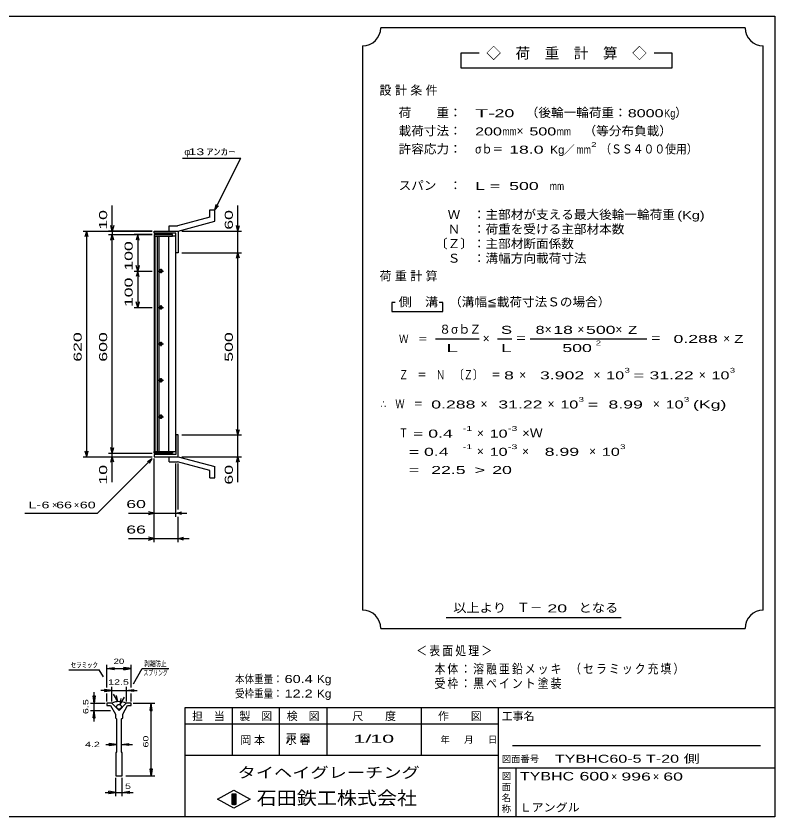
# Model space of a CAD drawing. Units: millimetres, scale not verified. Extents: x -1820 to 1724, y -1285 to 1059.
# Drawn here: x -359 to 1724, y -1141 to 1059 of the extents above; entities that cross this region are included whole.
import ezdxf
from ezdxf.enums import TextEntityAlignment as Align

# ---------------------------------------------------------------- set-up
doc = ezdxf.new("R2010")
doc.units = ezdxf.units.MM
doc.header["$LTSCALE"] = 10
for name, color, linetype, lineweight in [('0_2', 150, 'Continuous', 25), ('16', 3, 'Continuous', 25), ('19', 6, 'Continuous', 25), ('22', 2, 'Continuous', 25), ('32', 4, 'Continuous', 25)]:
    doc.layers.add(name, color=color, linetype=linetype, lineweight=lineweight)
doc.styles.add('ベクトル', font='')
doc.styles.get('ベクトル').set_extended_font_data('ベクトル')

msp = doc.modelspace()

# ---------------------------------------------------------------- linework, layer by layer
at = {"layer": '0_2'}
for p, q in [((-1736, 1059), (1724, 1059)), ((1724, 1059), (1724, -1141)), ((1724, -841), (104, -841)), ((104, -841), (104, -1141)), ((234, -841), (234, -971)), ((364, -971), (364, -841)), ((494, -841), (494, -971)), ((754, -971), (754, -841)), ((964, -841), (964, -1141)), ((964, -886), (104, -886)), ((1684, -946), (1004, -946)), ((104, -971), (964, -971)), ((964, -1006), (1724, -1006)), ((1014, -1141), (1014, -1006)), ((194, -1092), (239, -1067)), ((234, -1077), (244, -1077)), ((234, -1107), (234, -1077)), ((234, -1077), (236, -1077)), ((236, -1077), (236, -1107)), ((238, -1107), (238, -1077)), ((238, -1077), (240, -1077)), ((239, -1067), (284, -1092)), ((240, -1077), (240, -1107)), ((242, -1107), (242, -1077)), ((242, -1077), (244, -1077)), ((244, -1077), (244, -1107)), ((244, -1077), (244, -1107)), ((239, -1117), (194, -1092)), ((284, -1092), (239, -1117)), ((244, -1107), (234, -1107)), ((236, -1107), (238, -1107)), ((240, -1107), (242, -1107)), ((1724, -1141), (-1736, -1141))]:
    msp.add_line(p, q, dxfattribs=at)
at = {"layer": '16'}
for p, q in [((70, 458.5), (20, 458.5)), ((20, 458.5), (20, 454)), ((20, 454), (70, 454)), ((20, 454), (20, -137)), ((80, 454), (20, 454)), ((22, 454), (22, -137)), ((29, -137), (29, 454)), ((33, 454), (33, -137)), ((60, -137), (60, 454)), ((70, 454), (70, 458.5)), ((80, -137), (80, 454)), ((30, 358.5), (46, 358.5)), ((40, 361.5), (36, 361.5)), ((36, 355.5), (40, 355.5)), ((38, 364.5), (38, 352.5)), ((38, 264.5), (38, 252.5)), ((30, 258.5), (46, 258.5)), ((40, 261.5), (36, 261.5)), ((36, 255.5), (40, 255.5)), ((30, 158.5), (46, 158.5)), ((40, 161.5), (36, 161.5)), ((36, 155.5), (40, 155.5)), ((38, 164.5), (38, 152.5)), ((30, 58.5), (46, 58.5)), ((40, 61.5), (36, 61.5)), ((36, 55.5), (40, 55.5)), ((38, 64.5), (38, 52.5)), ((30, -41.5), (46, -41.5)), ((40, -38.5), (36, -38.5)), ((38, -35.5), (38, -47.5)), ((36, -44.5), (40, -44.5)), ((20, -137), (70, -137)), ((20, -141.5), (20, -137)), ((20, -137), (80, -137)), ((70, -141.5), (20, -141.5)), ((70, -137), (70, -141.5))]:
    msp.add_line(p, q, dxfattribs=at)
for centre, radius, start, end in [((36, 358.5), 3, 90, 270), ((38, 358.5), 4, 46.6, 133.4), ((38, 358.5), 4, 226.6, 313.4), ((40, 358.5), 3, 270, 90), ((36, 258.5), 3, 90, 270), ((38, 258.5), 4, 46.6, 133.4), ((38, 258.5), 4, 226.6, 313.4), ((40, 258.5), 3, 270, 90), ((36, 158.5), 3, 90, 270), ((38, 158.5), 4, 46.6, 133.4), ((38, 158.5), 4, 226.6, 313.4), ((40, 158.5), 3, 270, 90), ((36, 58.5), 3, 90, 270), ((38, 58.5), 4, 46.6, 133.4), ((38, 58.5), 4, 226.6, 313.4), ((40, 58.5), 3, 270, 90), ((36, -41.5), 3, 90, 270), ((38, -41.5), 4, 46.6, 133.4), ((40, -41.5), 3, 270, 90), ((38, -41.5), 4, 226.6, 313.4)]:
    msp.add_arc(centre, radius, start, end, dxfattribs=at)
at = {"layer": '19'}
for p, q in [((173, 506.5), (84, 482.5)), ((173, 526.5), (187, 526.5)), ((173, 506.5), (173, 526.5)), ((187, 495.5), (187, 526.5)), ((86, 468.5), (187, 495.5)), ((20, 462.5), (20, 468.5)), ((20, 468.5), (85, 468.5)), ((80, 462.5), (20, 462.5)), ((61, 482.5), (84, 482.5)), ((61, 468.5), (61, 482.5)), ((61, 468.5), (86, 468.5)), ((80, 408.5), (80, 462.5)), ((85, 468.5), (86, 467.5)), ((86, 467.5), (86, 408.5)), ((86, 408.5), (80, 408.5)), ((86, -91.5), (80, -91.5)), ((80, -91.5), (80, -145.5)), ((86, -150.5), (86, -91.5)), ((20, -145.5), (20, -151.5)), ((80, -145.5), (20, -145.5)), ((20, -151.5), (85, -151.5)), ((61, -151.5), (86, -151.5)), ((61, -165.5), (61, -151.5)), ((85, -151.5), (86, -150.5)), ((86, -151.5), (187, -178.5)), ((61, -165.5), (84, -165.5)), ((173, -189.5), (84, -165.5)), ((173, -209.5), (173, -189.5)), ((187, -209.5), (187, -178.5)), ((173, -209.5), (187, -209.5))]:
    msp.add_line(p, q, dxfattribs=at)
at = {"layer": '22', "color": 4}
for p, q in [((1642, 1027), (642, 1027)), ((592, 977), (592, -573)), ((1692, -573), (1692, 977)), ((912, 957), (862, 957)), ((862, 957), (862, 917)), ((1442, 957), (1392, 957)), ((1442, 917), (1442, 957)), ((862, 917), (1442, 917)), ((98, 668.5), (258, 668.5)), ((187, 526.5), (258, 668.5)), ((-95, 468.5), (-95, 538.5)), ((187, 526.5), (190, 541.1)), ((187, 526.5), (197, 537.5)), ((250, 468.5), (250, 538.5)), ((-175, 468.5), (15, 468.5)), ((-169, 453.5), (-165, 468.5)), ((-161, 453.5), (-165, 468.5)), ((-165, -151.5), (-165, 468.5)), ((15, 468.5), (-105, 468.5)), ((-95, 468.5), (-99, 483.5)), ((-91, 483.5), (-95, 468.5)), ((-95, 468.5), (-95, 458.5)), ((96, 468.5), (260, 468.5)), ((250, 468.5), (246, 483.5)), ((250, 468.5), (254, 483.5)), ((250, 408.5), (250, 468.5)), ((-105, 458.5), (15, 458.5)), ((-99, 443.5), (-95, 458.5)), ((-91, 443.5), (-95, 458.5)), ((-95, -141.5), (-95, 458.5)), ((15, 458.5), (-35, 458.5)), ((-25, 458.5), (-29, 443.5)), ((-21, 443.5), (-25, 458.5)), ((-25, 458.5), (-25, 358.5)), ((96, 408.5), (260, 408.5)), ((246, 393.5), (250, 408.5)), ((254, 393.5), (250, 408.5)), ((250, -91.5), (250, 408.5)), ((-35, 358.5), (15, 358.5)), ((-25, 358.5), (-29, 373.5)), ((-25, 358.5), (-29, 343.5)), ((-21, 373.5), (-25, 358.5)), ((-21, 343.5), (-25, 358.5)), ((-25, 358.5), (-25, 258.5)), ((-25, 258.5), (-29, 273.5)), ((-21, 273.5), (-25, 258.5)), ((682, 272), (672, 272)), ((672, 272), (672, 247)), ((812, 272), (802, 272)), ((812, 247), (812, 272)), ((-35, 258.5), (15, 258.5)), ((672, 247), (812, 247)), ((792, 172), (912, 172)), ((962, 172), (1002, 172)), ((1052, 172), (1372, 172)), ((250, -91.5), (246, -76.5)), ((250, -91.5), (254, -76.5)), ((96, -91.5), (260, -91.5)), ((250, -151.5), (250, -91.5)), ((-95, -141.5), (-99, -126.5)), ((-95, -141.5), (-91, -126.5)), ((-175, -151.5), (15, -151.5)), ((-165, -151.5), (-169, -136.5)), ((-165, -151.5), (-161, -136.5)), ((-105, -141.5), (15, -141.5)), ((-105, -151.5), (15, -151.5)), ((-99, -166.5), (-95, -151.5)), ((-95, -151.5), (-95, -141.5)), ((-91, -166.5), (-95, -151.5)), ((-95, -221.5), (-95, -151.5)), ((96, -151.5), (260, -151.5)), ((246, -166.5), (250, -151.5)), ((254, -166.5), (250, -151.5)), ((250, -221.5), (250, -151.5)), ((-135, -306.5), (15, -156.5)), ((2, -164.5), (15, -156.5)), ((7, -169.5), (15, -156.5)), ((20, -316.5), (20, -156.5)), ((20, -386.5), (20, -156.5)), ((80, -316.5), (80, -170.5)), ((86, -296.5), (86, -170.5)), ((-335, -306.5), (-135, -306.5)), ((-50, -306.5), (20, -306.5)), ((20, -306.5), (5, -302.5)), ((5, -310.5), (20, -306.5)), ((20, -306.5), (80, -306.5)), ((80, -306.5), (95, -302.5)), ((95, -310.5), (80, -306.5)), ((80, -306.5), (110, -306.5)), ((86, -386.5), (86, -316.5)), ((20, -376.5), (5, -372.5)), ((86, -376.5), (101, -372.5)), ((-50, -376.5), (20, -376.5)), ((5, -380.5), (20, -376.5)), ((20, -376.5), (86, -376.5)), ((101, -380.5), (86, -376.5)), ((86, -376.5), (116, -376.5)), ((822, -593), (1302, -593)), ((642, -623), (1642, -623))]:
    msp.add_line(p, q, dxfattribs=at)
for centre, start, end in [((592, 1027), 270, 0), ((1692, 1027), 180, 270), ((592, -623), 0, 90), ((1692, -623), 90, 180)]:
    msp.add_arc(centre, 50, start, end, dxfattribs=at)
at = {"layer": '32'}
for p, q in [((-109.63, -785.43), (-109.63, -723.43)), ((-42.96, -785.43), (-42.96, -723.43)), ((-213.96, -736.43), (-130.63, -736.43)), ((-118.96, -756.43), (-130.63, -736.43)), ((-109.63, -733.43), (-89.63, -730.43)), ((-89.63, -736.43), (-109.63, -733.43)), ((-109.63, -733.43), (-42.96, -733.43)), ((-89.63, -736.43), (-89.63, -730.43)), ((-42.96, -733.43), (-62.96, -730.43)), ((-62.96, -736.43), (-62.96, -730.43)), ((-62.96, -736.43), (-42.96, -733.43)), ((-36.96, -775.1), (-12.62, -733.1)), ((-12.62, -733.1), (60.71, -733.1)), ((-96.29, -793.43), (-116.29, -790.43)), ((-116.29, -790.43), (-116.29, -796.43)), ((-96.29, -823.43), (-96.29, -783.43)), ((-56.29, -783.43), (-56.29, -823.43)), ((-56.29, -793.43), (-36.29, -790.43)), ((-36.29, -790.43), (-36.29, -796.43)), ((-144.63, -828.43), (-147.63, -808.43)), ((-147.63, -808.43), (-141.63, -808.43)), ((-144.63, -828.43), (-144.63, -798.43)), ((-141.63, -808.43), (-144.63, -828.43)), ((-96.29, -793.43), (-126.29, -793.43)), ((-116.29, -796.43), (-96.29, -793.43)), ((-109.63, -823.43), (-109.63, -801.43)), ((-96.29, -793.43), (-56.29, -793.43)), ((-79.63, -823.43), (-91.29, -803.43)), ((-79.63, -823.43), (-83.29, -807.76)), ((-72.96, -831.76), (-61.62, -811.76)), ((-36.29, -796.43), (-56.29, -793.43)), ((-56.29, -793.43), (-26.29, -793.43)), ((-42.96, -823.43), (-42.96, -801.43)), ((-154.63, -828.43), (-114.63, -828.43)), ((-144.63, -848.43), (-144.63, -828.43)), ((-109.63, -828.43), (-109.63, -835.1)), ((-96.29, -828.43), (-109.63, -828.43)), ((-109.63, -835.1), (-99.63, -835.1)), ((-99.63, -835.1), (-86.29, -858.43)), ((-76.29, -848.43), (-96.29, -828.43)), ((-56.29, -828.43), (-76.29, -848.43)), ((-72.96, -831.76), (-70.62, -815.76)), ((-66.29, -858.43), (-52.96, -835.1)), ((-42.96, -828.43), (-56.29, -828.43)), ((-52.96, -835.1), (-42.96, -835.1)), ((-42.96, -835.1), (-42.96, -828.43)), ((-37.96, -828.43), (22.04, -828.43)), ((9.04, -848.43), (12.04, -828.43)), ((15.04, -848.43), (12.04, -828.43)), ((12.04, -1028.43), (12.04, -828.43)), ((-154.63, -848.43), (-99.63, -848.43)), ((-147.63, -868.43), (-144.63, -848.43)), ((-141.63, -868.43), (-144.63, -848.43)), ((-144.63, -878.43), (-144.63, -848.43)), ((9.04, -848.43), (15.04, -848.43)), ((-147.63, -868.43), (-141.63, -868.43)), ((-86.29, -858.43), (-86.29, -868.43)), ((-86.29, -868.43), (-82.96, -871.76)), ((-82.96, -871.76), (-82.96, -961.76)), ((-69.63, -871.76), (-66.29, -868.43)), ((-69.63, -961.76), (-69.63, -871.76)), ((-66.29, -868.43), (-66.29, -858.43)), ((-112.96, -941.76), (-82.96, -941.76)), ((-82.96, -941.76), (-102.96, -938.76)), ((-102.96, -944.76), (-102.96, -938.76)), ((-102.96, -944.76), (-82.96, -941.76)), ((-69.63, -941.76), (-49.63, -938.76)), ((-49.63, -944.76), (-69.63, -941.76)), ((-69.63, -941.76), (-39.63, -941.76)), ((-49.63, -944.76), (-49.63, -938.76)), ((-82.96, -961.76), (-84.63, -965.1)), ((-84.63, -965.1), (-84.63, -1028.43)), ((-67.96, -965.1), (-69.63, -961.76)), ((-67.96, -1028.43), (-67.96, -965.1)), ((12.04, -1028.43), (9.04, -1008.43)), ((9.04, -1008.43), (15.04, -1008.43)), ((15.04, -1008.43), (12.04, -1028.43)), ((-84.63, -1028.43), (-67.96, -1028.43)), ((-84.63, -1083.43), (-84.63, -1033.43)), ((-67.96, -1083.43), (-67.96, -1033.43)), ((-57.96, -1028.43), (22.04, -1028.43)), ((-114.63, -1073.43), (-84.63, -1073.43)), ((-84.63, -1073.43), (-104.63, -1070.43)), ((-104.63, -1076.43), (-104.63, -1070.43)), ((-104.63, -1076.43), (-84.63, -1073.43)), ((-84.63, -1073.43), (-67.96, -1073.43)), ((-67.96, -1073.43), (-47.96, -1070.43)), ((-47.96, -1076.43), (-67.96, -1073.43)), ((-67.96, -1073.43), (-37.96, -1073.43)), ((-47.96, -1076.43), (-47.96, -1070.43))]:
    msp.add_line(p, q, dxfattribs=at)
msp.add_circle((-76.29, -838.43), 6.67, dxfattribs=at)
msp.add_arc((-76.63, -874.11), 50, 66, 113, dxfattribs=at)

# ---------------------------------------------------------------- texts
at = {"layer": '0_2', "style": 'ベクトル'}
for s, height, p in [('担\u3000当', 21.99, (124, -864)), ('製\u3000図', 21.99, (254, -864)), ('検\u3000図', 21.99, (384, -864)), ('尺\u3000\u3000度', 21.99, (564, -864)), ('作\u3000\u3000図', 21.99, (799, -864)), ('工事名', 21.99, (974, -864)), ('年', 18.33, (806, -928.5)), ('月', 18.33, (871, -928.5)), ('日', 18.33, (936, -928.5)), ('図面番号', 18.33, (974, -981.5)), ('図', 18.33, (974, -1028.5)), ('面', 18.33, (974, -1058.5)), ('名', 18.33, (974, -1088.5)), ('称', 18.33, (974, -1118.5))]:
    msp.add_text(s, height=height, dxfattribs=at).set_placement(p, align=Align.MIDDLE_LEFT)
at = {"layer": '0_2', "color": 222, "style": 'ベクトル'}
for s, height, width, p in [('タイヘイグレーチング', 29.33, 1.25, (249, -1019)), ('石田鉄工株式会社', 36.66, 1.1, (301.5, -1089))]:
    msp.add_text(s, height=height, dxfattribs=dict(at, width=width)).set_placement(p, align=Align.MIDDLE_LEFT)
at = {"layer": '22', "style": 'ベクトル'}
for s, height, p in [('◇\u3000荷\u3000重\u3000計\u3000算\u3000◇', 29.33, (932, 957)), ('）', 24.19, (1450, 793.5)), ('×', 24.19, (1015, 743.5)), ('／', 21.99, (1144.5, 692)), ('φ', 18.33, (103, 686)), ('８', 24.19, (802, 198.5)), ('σｂ', 24.19, (835, 198.5)), ('Ｚ', 24.19, (885, 198.5)), ('×', 24.19, (1092, 198.5)), ('×', 24.19, (1182, 198.5)), ('×', 24.19, (1286, 198.5)), ('×', 24.19, (922, 173.5)), ('×', 24.19, (1582, 173.5)), ('×', 24.19, (1022, 73.5)), ('×', 24.19, (1226, 73.5)), ('×', 24.19, (1515, 73.5)), ('×', 24.19, (916, -6.5)), ('×', 24.19, (1100, -6.5)), ('×', 24.19, (1389, -6.5)), ('×', 24.19, (906, -86.5)), ('×', 24.19, (906, -136.5)), ('×', 24.19, (1030, -136.5)), ('×', 24.19, (1214, -136.5)), ('×', 18.33, (-260, -284)), ('×', 18.33, (-200, -284)), ('Ｔ－', 25.66, (1016, -565.5)), ('×', 21.99, (1274, -1030)), ('×', 21.99, (1389, -1030))]:
    msp.add_text(s, height=height, dxfattribs=at).set_placement(p, align=Align.MIDDLE_LEFT)
for s, height, width, p in [('荷\u3000\u3000重：\u3000', 24.19, 1.05, (691, 793.5)), ('T-', 21.99, 2, (901, 792)), (' 20 ', 21.99, 1.65, (941, 792)), ('（後輪一輪荷重：', 24.19, 1.05, (1040, 793.5)), ('8000', 21.99, 1.5, (1320, 792)), ('Kg', 21.99, 0.85, (1420, 792)), ('載荷寸法：\u3000', 24.19, 1.05, (691, 743.5)), ('200', 21.99, 1.5, (901, 742)), ('mm', 21.99, 0.8, (976, 742)), ('500', 21.99, 1.5, (1050, 742)), ('mm', 21.99, 0.8, (1125, 742)), ('\u3000（等分布負載）', 24.19, 1.05, (1164, 743.5)), ('許容応力：\u3000', 24.19, 1.05, (691, 693.5)), ('σｂ＝', 24.19, 0.9, (901, 693.5)), ('2', 13.2, 1.5, (1219.5, 706)), ('（ＳＳ４００使用）', 24.19, 0.9, (1244.5, 693.5)), (' 13 ', 18.33, 1.6, (103, 686)), ('ｱﾝｶｰ', 18.33, 1.6, (163, 686)), (' 18.0', 21.99, 1.65, (981, 692)), ('Kg', 21.99, 1.1, (1107, 692)), ('mm', 21.99, 0.8, (1179.5, 692)), ('スパン\u3000：\u3000', 24.19, 1.05, (691, 593.5)), ('L = ', 21.99, 1.65, (901, 592)), (' 500 ', 21.99, 1.65, (981, 592)), ('mm', 21.99, 0.8, (1106, 592)), ('\u3000Ｗ\u3000：主部材が支える最大後輪一輪荷重', 24.19, 1.05, (791, 513.5)), ('(Kg)', 21.99, 1.35, (1456, 512)), ('\u3000Ｎ\u3000：荷重を受ける主部材本数', 24.19, 1.05, (791, 473.5)), ('〔Ｚ〕：主部材断面係数', 24.19, 1.05, (791, 433.5)), ('\u3000Ｓ\u3000：溝幅方向載荷寸法', 24.19, 1.05, (791, 393.5)), ('側\u3000溝', 24.19, 1.1, (691, 273.5)), ('\u3000（溝幅≦載荷寸法Ｓの場合）', 24.19, 1.05, (795, 273.5)), ('S', 21.99, 1.55, (972, 197)), ('8', 21.99, 1.5, (1067, 197)), (' 18 ', 21.99, 1.65, (1102, 197)), (' 500 ', 21.99, 1.65, (1192, 197)), ('Z', 21.99, 1.4, (1321, 197)), ('Ｗ\u3000＝', 21.99, 0.85, (692, 172)), ('＝', 24.19, 0.9, (1012, 173.5)), ('＝', 24.19, 0.9, (1382, 173.5)), (' 0.288', 21.99, 1.65, (1432, 172)), ('Z', 21.99, 1.4, (1612, 172)), ('L', 21.99, 1.8, (972, 147)), (' 500 ', 21.99, 1.65, (1127, 147)), ('2', 13.2, 1.5, (1232, 161)), ('Ｚ\u3000＝\u3000Ｎ\u3000〔Ｚ〕\u3000＝', 24.19, 0.75, (692, 73.5)), ('3', 13.2, 1.5, (1311, 86)), ('3', 13.2, 1.5, (1600, 86)), (' 8 ', 21.99, 1.65, (967, 72)), ('  3.902', 21.99, 1.65, (1052, 72)), ('10', 21.99, 1.5, (1261, 72)), ('=', 21.99, 1.7, (1336, 72)), (' 31.22', 21.99, 1.65, (1366, 72)), ('10', 21.99, 1.5, (1550, 72)), ('∴\u3000Ｗ\u3000＝', 24.19, 0.75, (642, -6.5)), (' 0.288', 21.99, 1.65, (767, -8)), (' 31.22', 21.99, 1.65, (951, -8)), ('10', 21.99, 1.5, (1135, -8)), ('3', 13.2, 1.5, (1185, 6)), ('  8.99', 21.99, 1.65, (1240, -8)), ('10', 21.99, 1.5, (1424, -8)), ('3', 13.2, 1.5, (1474, 6)), ('(Kg)', 21.99, 1.65, (1499, -8)), ('=', 21.99, 1.7, (1210, -8)), ('Ｔ', 24.19, 0.75, (692, -86.5)), (' = 0.4', 21.99, 1.65, (717, -88)), ('-1', 13.2, 1.65, (867, -74)), ('10', 21.99, 1.5, (941, -88)), ('-3', 13.2, 1.65, (991, -74)), ('×Ｗ', 24.19, 1.1, (1030, -86.5)), ('  = 0.4', 21.99, 1.65, (692, -138)), ('-1', 13.2, 1.65, (867, -124)), ('10', 21.99, 1.5, (941, -138)), ('-3', 13.2, 1.65, (991, -124)), ('  8.99', 21.99, 1.65, (1065, -138)), ('10', 21.99, 1.5, (1249, -138)), ('3', 13.2, 1.5, (1299, -124)), ('  =', 21.99, 1.65, (692, -188)), (' 22.5', 21.99, 1.65, (767, -188)), ('>', 21.99, 1.7, (899.5, -188)), (' 20 ', 21.99, 1.65, (934.5, -188)), ('L-', 18.33, 1.6, (-325, -284)), (' 6 ', 18.33, 1.6, (-300, -284)), (' 66 ', 18.33, 1.6, (-260, -284)), (' 60 ', 18.33, 1.6, (-195, -284)), (' 60 ', 21.99, 1.65, (-70, -281.5)), (' 66 ', 21.99, 1.65, (-70, -351.5)), ('以上より\u3000', 24.19, 1.1, (841, -566.5)), (' 20 ', 21.99, 1.65, (1086, -568)), ('となる', 24.19, 1.1, (1185, -566.5)), ('本体重量：', 21.99, 0.85, (242, -762)), (' 60.4', 21.99, 1.35, (367, -762)), ('Kg', 21.99, 1.1, (467, -762)), ('受枠重量：', 21.99, 0.85, (242, -802)), (' 12.2', 21.99, 1.35, (367, -802)), ('Kg', 21.99, 1.1, (467, -802)), ('1/', 21.99, 2, (567, -926)), (' 10 ', 21.99, 2, (597, -926)), ('TYBHC60-5 T-20 側', 21.99, 1.5, (1120, -981)), ('TYBHC', 23.46, 1.4, (1024, -1029)), (' 600 ', 23.46, 1.55, (1174, -1029)), (' 996 ', 21.99, 1.65, (1289, -1030)), (' 60 ', 21.99, 1.65, (1404, -1030)), ('Ｌアングル', 21.99, 1.1, (1023, -1115))]:
    msp.add_text(s, height=height, dxfattribs=dict(at, width=width)).set_placement(p, align=Align.MIDDLE_LEFT)
at = {"layer": '22', "style": 'ベクトル', "width": 1.65}
for s, p in [(' 10 ', (-120, 458.5)), (' 60 ', (225, 458.5)), (' 100 ', (-50, 346)), (' 100 ', (-50, 246)), (' 620 ', (-190, 96)), (' 600 ', (-120, 96)), (' 500 ', (225, 96)), (' 10 ', (-120, -241.5)), (' 60 ', (225, -241.5))]:
    msp.add_text(s, height=21.99, rotation=90, dxfattribs=at).set_placement(p, align=Align.MIDDLE_LEFT)
at = {"layer": '22', "attachment_point": 4, "style": 'ベクトル'}
for s, insert, char_height in [('\\T1.28;設計条件', (638.5, 853.5), 24.19), ('\\T1.28;荷重計算', (638.5, 343.5), 24.19), ('\\T1.5;\\W2;\\~L\\~', (797, 147), 21.99), ('\\T1.2;\\W0.85;＜表面処理＞', (739.5, -685.5), 25.66), ('\\T1.19;\\W0.85;本体：溶融亜鉛メッキ', (789.5, -735.5), 25.66), ('\\T1.19;\\W0.85;（セラミック充填）', (1162, -735.5), 25.66), ('\\T1.19;\\W0.85;受枠：黒ペイント塗装', (789.5, -775.5), 25.66), ('\\T1.25;岡本\u3000', (256.5, -931), 21.99), ('\\T1.25;水谷\u3000', (381.5, -931), 21.99), ('\\T1.25;戸田\u3000', (381.5, -926), 21.99)]:
    msp.add_mtext(s, dxfattribs=dict(at, insert=insert, char_height=char_height))
at = {"layer": '32', "color": 2, "style": 'ベクトル'}
for s, width, p in [('ｾﾗﾐｯｸ', 1.5, (-208.96, -723.43)), ('20', 1.35, (-91.29, -713.43)), ('剥離防止', 0.75, (-7.62, -720.1)), ('スプリング', 0.65, (-9.29, -745.1)), ('12.5', 1.5, (-106.29, -770.43)), (' 4.2 ', 1.5, (-177.96, -941.76)), (' 5 ', 1.5, (-67.96, -1056.43))]:
    msp.add_text(s, height=14.66, dxfattribs=dict(at, width=width)).set_placement(p, align=Align.MIDDLE_LEFT)
at = {"layer": '32', "color": 2, "style": 'ベクトル', "width": 1.5}
for s, p in [('6.5', (-167.63, -858.43)), (' 60 ', (-2.96, -958.43))]:
    msp.add_text(s, height=14.66, rotation=90, dxfattribs=at).set_placement(p, align=Align.MIDDLE_LEFT)

doc.saveas('drawing.dxf')
